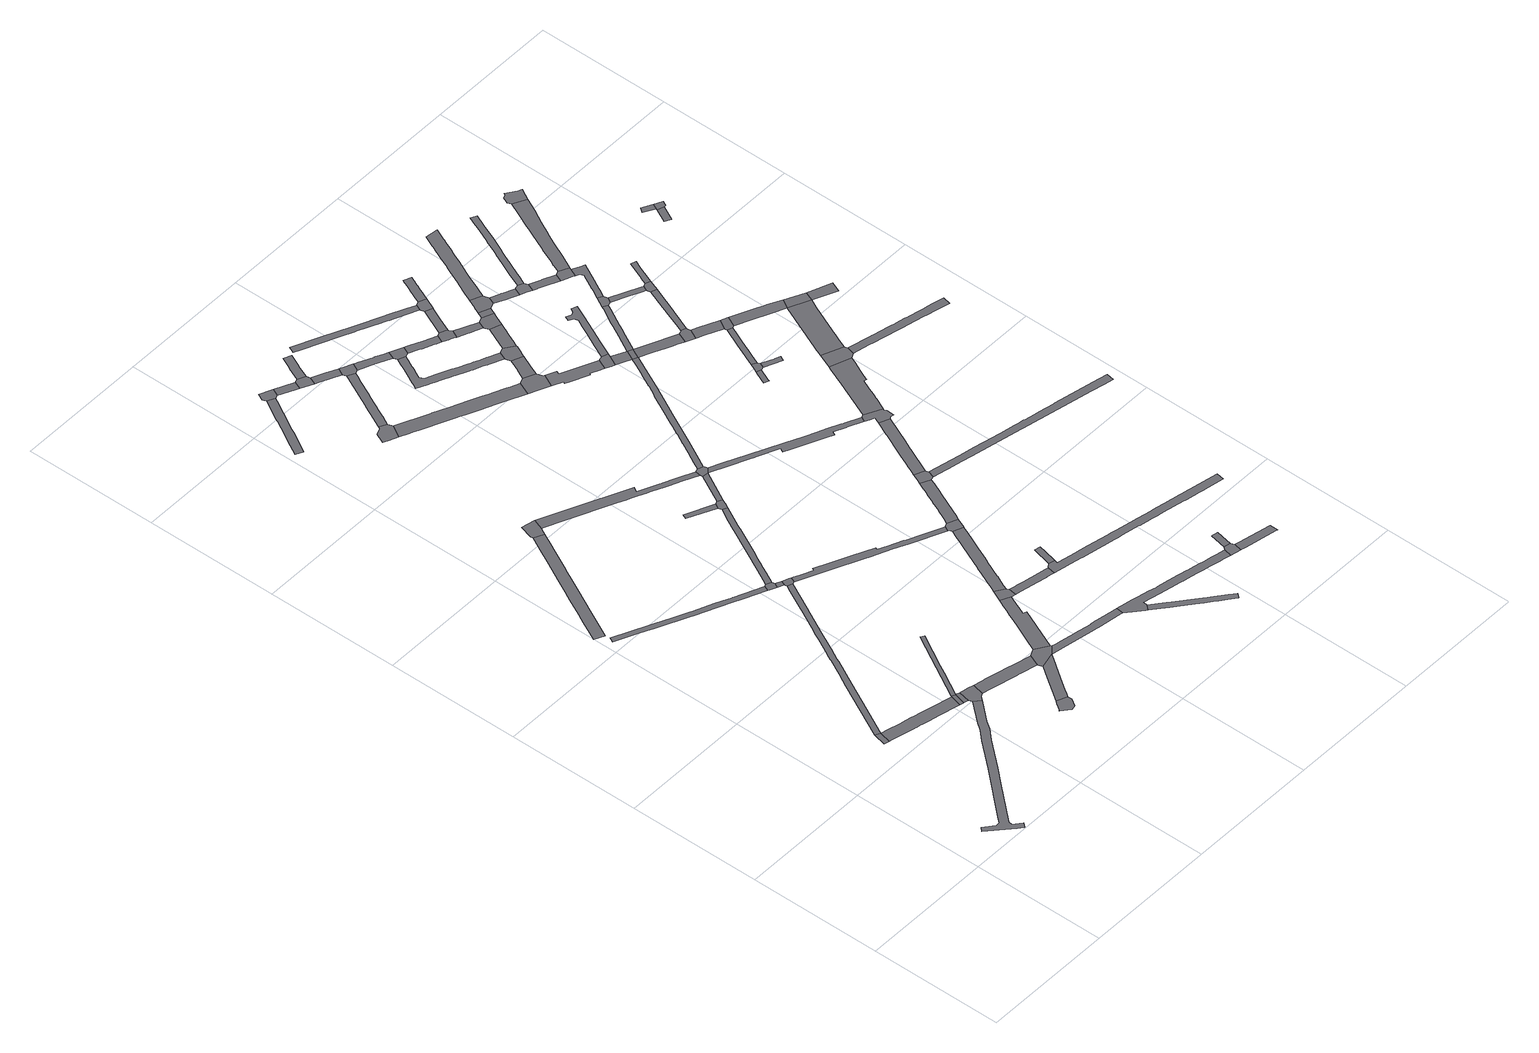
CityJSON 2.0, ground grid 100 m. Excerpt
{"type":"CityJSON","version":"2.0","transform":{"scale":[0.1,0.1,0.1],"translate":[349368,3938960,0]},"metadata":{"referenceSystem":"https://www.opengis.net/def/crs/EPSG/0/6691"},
"CityObjects":{
"road1":{"type":"Road","geometry":[{"type":"MultiSurface","lod":"1","boundaries":[[[0,1,2,3,4]]]}]},
"road2":{"type":"Road","geometry":[{"type":"MultiSurface","lod":"1","boundaries":[[[5,6,7,8,9,10,11,12,13,14,15,16,17,18,19,20,21,22,23,24,25,26]]]}]},
"road3":{"type":"Road","attributes":{"RoadStructureAttribute.sectionType":"1"},"geometry":[{"type":"MultiSurface","lod":"1","boundaries":[[[27,28,29,30,31,32,33,0,4,34,35,36,37,38,39,40,41,42,43,44,45,46,47]]]}]},
"road4":{"type":"Road","attributes":{"RoadStructureAttribute.sectionType":"1"},"geometry":[{"type":"MultiSurface","lod":"1","boundaries":[[[48,49,50,51,52,53,54,55,56,57,58,59,60,61,62,63,64,65,66,67,68,69]]]}]},
"road5":{"type":"Road","geometry":[{"type":"MultiSurface","lod":"1","boundaries":[[[46,70,71,72,47]]]}]},
"road6":{"type":"Road","attributes":{"RoadStructureAttribute.sectionType":"1"},"geometry":[{"type":"MultiSurface","lod":"1","boundaries":[[[73,74,75,76,77,78,79,80,81,82,83,84,85,86,87,1,0,88,89,90,91,92,93,94,95,96,97]]]}]},
"road7":{"type":"Road","attributes":{"RoadStructureAttribute.sectionType":"1"},"geometry":[{"type":"MultiSurface","lod":"1","boundaries":[[[70,98,99,100,101,71]]]}]},
"road8":{"type":"Road","attributes":{"RoadStructureAttribute.sectionType":"1"},"geometry":[{"type":"MultiSurface","lod":"1","boundaries":[[[102,103,104,105,106,107,108,109,110,111,112,113,114,115,116,117,118,119,120,121,122,123,124,125]]]}]},
"road9":{"type":"Road","geometry":[{"type":"MultiSurface","lod":"1","boundaries":[[[126,127,100,99,26,25,128,129]]]}]},
"road10":{"type":"Road","attributes":{"RoadStructureAttribute.sectionType":"1"},"geometry":[{"type":"MultiSurface","lod":"1","boundaries":[[[130,131,132,133,134,72,71]]]}]},
"road11":{"type":"Road","geometry":[{"type":"MultiSurface","lod":"1","boundaries":[[[135,136,137,138,139,140,141,142,143,144]]]}]},
"road12":{"type":"Road","attributes":{"RoadStructureAttribute.sectionType":"1"},"geometry":[{"type":"MultiSurface","lod":"1","boundaries":[[[145,146,147,148,149,150,151,152,153,154,155,156,157,158,126,129]]]}]},
"road13":{"type":"Road","geometry":[{"type":"MultiSurface","lod":"1","boundaries":[[[59,58,159,160,161,162]]]}]},
"road14":{"type":"Road","attributes":{"RoadStructureAttribute.sectionType":"1"},"geometry":[{"type":"MultiSurface","lod":"1","boundaries":[[[143,163,164,165,166,167,168,169,170,171,172,144]]]}]},
"road15":{"type":"Road","geometry":[{"type":"MultiSurface","lod":"1","boundaries":[[[173,174,113,112,175,176,177]]]}]},
"road16":{"type":"Road","attributes":{"RoadStructureAttribute.sectionType":"1"},"geometry":[{"type":"MultiSurface","lod":"1","boundaries":[[[178,177,176,179]]]}]},
"road17":{"type":"Road","geometry":[{"type":"MultiSurface","lod":"1","boundaries":[[[73,97,180,181,182,178,179]]]}]},
"road18":{"type":"Road","attributes":{"RoadStructureAttribute.sectionType":"1"},"geometry":[{"type":"MultiSurface","lod":"1","boundaries":[[[183,184,185,186,187,188,189,190,191,192,193,194,195,196,197]]]}]},
"road19":{"type":"Road","geometry":[{"type":"MultiSurface","lod":"1","boundaries":[[[151,169,168,198,199,200,152]]]}]},
"road20":{"type":"Road","attributes":{"RoadStructureAttribute.sectionType":"1"},"geometry":[{"type":"MultiSurface","lod":"1","boundaries":[[[201,202,203,204,205,174,173,206,207,208,209,210,211,212,213,214,215,216,217]]]}]},
"road21":{"type":"Road","geometry":[{"type":"MultiSurface","lod":"1","boundaries":[[[218,219,220,221,222,223,224,225,226]]]}]},
"road22":{"type":"Road","geometry":[{"type":"MultiSurface","lod":"1","boundaries":[[[227,228,189,188,229,230,231,232]]]}]},
"road23":{"type":"Road","attributes":{"RoadStructureAttribute.sectionType":"1"},"geometry":[{"type":"MultiSurface","lod":"1","boundaries":[[[233,234,235,236,237,238,239,240,200,199,241,242,243,244,245,246]]]}]},
"road24":{"type":"Road","attributes":{"RoadStructureAttribute.sectionType":"1"},"geometry":[{"type":"MultiSurface","lod":"1","boundaries":[[[247,248,249,250,251,252,253,254,255,256,257,258,160,159,259,260,261,262,263,264,265,266,267,268,269,270,271,272,273,274,275]]]}]},
"road25":{"type":"Road","attributes":{"RoadStructureAttribute.sectionType":"1"},"geometry":[{"type":"MultiSurface","lod":"1","boundaries":[[[276,230,229,277,278]]]}]},
"road26":{"type":"Road","geometry":[{"type":"MultiSurface","lod":"1","boundaries":[[[279,280,281,282,283,284,285,286,287,288,289,290,291,292,293,294,295,296,198,168]]]}]},
"road27":{"type":"Road","attributes":{"RoadStructureAttribute.sectionType":"1"},"geometry":[{"type":"MultiSurface","lod":"1","boundaries":[[[297,298,299,300]]]}]},
"road28":{"type":"Road","geometry":[{"type":"MultiSurface","lod":"1","boundaries":[[[301,302,303,304,276,278]]]}]},
"road29":{"type":"Road","attributes":{"RoadStructureAttribute.sectionType":"1"},"geometry":[{"type":"MultiSurface","lod":"1","boundaries":[[[305,306,307,308,309,310,311,312,313,314,315,316,317,318,181,180,319,320,321,322,323,324,325,326]]]}]},
"road30":{"type":"Road","geometry":[{"type":"MultiSurface","lod":"1","boundaries":[[[327,328,329,330,233,246]]]}]},
"road31":{"type":"Road","attributes":{"RoadStructureAttribute.sectionType":"1"},"geometry":[{"type":"MultiSurface","lod":"1","boundaries":[[[331,332,333,334,335,336,223,222,337,338,339,340,341,342,343,344,345,346,347,348,349,350]]]}]},
"road32":{"type":"Road","geometry":[{"type":"MultiSurface","lod":"1","boundaries":[[[216,351,352,353,354,297,300,217]]]}]},
"road33":{"type":"Road","attributes":{"RoadStructureAttribute.sectionType":"1"},"geometry":[{"type":"MultiSurface","lod":"1","boundaries":[[[355,356,357,358,304,303,359,360,361,362]]]}]},
"road34":{"type":"Road","attributes":{"RoadStructureAttribute.sectionType":"1"},"geometry":[{"type":"MultiSurface","lod":"1","boundaries":[[[363,364,365,366,302,301]]]}]},
"road35":{"type":"Road","attributes":{"RoadStructureAttribute.sectionType":"1"},"geometry":[{"type":"MultiSurface","lod":"1","boundaries":[[[220,367,368,369,370,371,372,373,374,375,376,377,378,379,380,381,382,383,384,385,386,387,388,389,390,391,392,393,394,395,396,397,221]]]}]},
"road36":{"type":"Road","attributes":{"RoadStructureAttribute.sectionType":"1"},"geometry":[{"type":"MultiSurface","lod":"1","boundaries":[[[398,399,400,401,402,403,404,328,327,405,406,407,408,409,410,411,412,413]]]}]},
"road37":{"type":"Road","geometry":[{"type":"MultiSurface","lod":"1","boundaries":[[[414,415,365,364,350,349,416,417]]]}]},
"road38":{"type":"Road","attributes":{"RoadStructureAttribute.sectionType":"1"},"geometry":[{"type":"MultiSurface","lod":"1","boundaries":[[[418,419,420,421,422,423,424,425,426,427,428,429,430,431,432,433,434,435,436,437,438,439,440,441,330,329]]]}]},
"road39":{"type":"Road","geometry":[{"type":"MultiSurface","lod":"1","boundaries":[[[442,443,444,445,446,447,448,247,275]]]}]},
"road40":{"type":"Road","attributes":{"RoadStructureAttribute.sectionType":"1"},"geometry":[{"type":"MultiSurface","lod":"1","boundaries":[[[416,449,450,451,452,453,454,455,456,457,458,459,460,417]]]}]},
"road41":{"type":"Road","attributes":{"RoadStructureAttribute.sectionType":"1"},"geometry":[{"type":"MultiSurface","lod":"1","boundaries":[[[461,462,463,464,465,466,467,468,469,470,471,472,473,474,475,476,477,478,479,480,481,482,483]]]}]},
"road42":{"type":"Road","geometry":[{"type":"MultiSurface","lod":"1","boundaries":[[[484,485,486,487,488]]]}]},
"road43":{"type":"Road","geometry":[{"type":"MultiSurface","lod":"1","boundaries":[[[325,489,431,430,490,491,492,493,494,326]]]}]},
"road44":{"type":"Road","geometry":[{"type":"MultiSurface","lod":"1","boundaries":[[[495,496,497,498,454,453,499]]]}]},
"road45":{"type":"Road","attributes":{"RoadStructureAttribute.sectionType":"1"},"geometry":[{"type":"MultiSurface","lod":"1","boundaries":[[[500,501,502,503,504,505,506,507,508,509,510,511,512,513,514,515,516,517,518,519,520,521,522,523,524,525,526,527,528,529,530,531,532,533,534,535,536,537,538,539,540,541,542,495,499]]]}]},
"road46":{"type":"Road","attributes":{"RoadStructureAttribute.sectionType":"1"},"geometry":[{"type":"MultiSurface","lod":"1","boundaries":[[[543,544,545,546,547,548,549,550,551,552,553,554,555,556,557,558,559,285,284,560,561,562,461,483,563,564,565,566,567,568,569,570,571,572,573,574,575]]]}]},
"road47":{"type":"Road","geometry":[{"type":"MultiSurface","lod":"1","boundaries":[[[576,383,382,577,578,579,580,581]]]}]},
"road48":{"type":"Road","attributes":{"RoadStructureAttribute.sectionType":"1"},"geometry":[{"type":"MultiSurface","lod":"1","boundaries":[[[582,583,584,585,586,587,588,589,590,591,592,593,594,595,596,597,598,599,600,601,602,603]]]}]},
"road49":{"type":"Road","attributes":{"RoadStructureAttribute.sectionType":"1"},"geometry":[{"type":"MultiSurface","lod":"1","boundaries":[[[604,605,606,607,608,609,610,611,612,497,496]]]}]},
"road50":{"type":"Road","attributes":{"RoadStructureAttribute.sectionType":"1"},"geometry":[{"type":"MultiSurface","lod":"1","boundaries":[[[353,444,613,614,615,616,617,618,619,620,621,622,623,624,625,626,627,628,629,630,631,632,633,634,635,636,637,638,639,640,445,444,443,641,354]]]}]},
"road51":{"type":"Road","attributes":{"RoadStructureAttribute.sectionType":"1"},"geometry":[{"type":"MultiSurface","lod":"1","boundaries":[[[493,642,643,644,645,646,647,648,649,650,651,652,653,654,655,656,657,658,659,660,494]]]}]},
"road52":{"type":"Road","attributes":{"RoadStructureAttribute.sectionType":"1"},"geometry":[{"type":"MultiSurface","lod":"1","boundaries":[[[661,662,663,664,665,666,667,576,581]]]}]},
"road53":{"type":"Road","geometry":[{"type":"MultiSurface","lod":"1","boundaries":[[[668,669,670,671,672,609,608,673,674,675,676,677]]]}]},
"road54":{"type":"Road","attributes":{"RoadStructureAttribute.sectionType":"1"},"geometry":[{"type":"MultiSurface","lod":"1","boundaries":[[[678,679,680,681,682,579,578,683,684,685,686,687,688,689,690,691]]]}]},
"road55":{"type":"Road","geometry":[{"type":"MultiSurface","lod":"1","boundaries":[[[664,692,693,694,695,696,697,522,521,698,665]]]}]},
"road56":{"type":"Road","geometry":[{"type":"MultiSurface","lod":"1","boundaries":[[[699,700,701,702,703,704,648,647]]]}]},
"road57":{"type":"Road","attributes":{"RoadStructureAttribute.sectionType":"1"},"geometry":[{"type":"MultiSurface","lod":"1","boundaries":[[[447,705,706,707,708,709,710,711,712,713,714,715,716,717,718,719,720,721,722,712,723,724,725,726,727,728,729,730,731,732,733,734,735,736,737,738,739,740,741,742,743,744,448]]]}]},
"road58":{"type":"Road","attributes":{"RoadStructureAttribute.sectionType":"1"},"geometry":[{"type":"MultiSurface","lod":"1","boundaries":[[[745,746,671,670,747,748,749,750,751]]]}]},
"road59":{"type":"Road","attributes":{"RoadStructureAttribute.sectionType":"1"},"geometry":[{"type":"MultiSurface","lod":"1","boundaries":[[[752,753,754,755,756,757,668,677]]]}]},
"road60":{"type":"Road","attributes":{"RoadStructureAttribute.sectionType":"1"},"geometry":[{"type":"MultiSurface","lod":"1","boundaries":[[[758,759,760,697,696,761,762,763,764,765]]]}]},
"road61":{"type":"Road","attributes":{"RoadStructureAttribute.sectionType":"1"},"geometry":[{"type":"MultiSurface","lod":"1","boundaries":[[[412,766,767,768,769,770,771,772,773,774,775,776,777,778,779,780,781,782,783,784,785,786,787,788,789,790,791,792,793,794,795,796,797,798,799,800,801,802,803,804,805,806,807,808,809,810,811,812,813,814,815,484,488,413]]]}]},
"road62":{"type":"Road","geometry":[{"type":"MultiSurface","lod":"1","boundaries":[[[816,817,691,690,818,819,820,821]]]}]},
"road63":{"type":"Road","geometry":[{"type":"MultiSurface","lod":"1","boundaries":[[[750,822,823,824,596,595,751]]]}]},
"road64":{"type":"Road","geometry":[{"type":"MultiSurface","lod":"1","boundaries":[[[825,826,827,828,543,575]]]}]},
"road65":{"type":"Road","geometry":[{"type":"MultiSurface","lod":"1","boundaries":[[[829,830,831,832,756,755,758,765]]]}]},
"road66":{"type":"Road","attributes":{"RoadStructureAttribute.sectionType":"1"},"geometry":[{"type":"MultiSurface","lod":"1","boundaries":[[[833,834,835,836,837,838,839,840,841,842,843,844,845,703,702]]]}]},
"road67":{"type":"Road","attributes":{"RoadStructureAttribute.sectionType":"1"},"geometry":[{"type":"MultiSurface","lod":"1","boundaries":[[[846,820,819,847,723,848]]]}]},
"road68":{"type":"Road","geometry":[{"type":"MultiSurface","lod":"1","boundaries":[[[827,849,850,828]]]}]},
"road69":{"type":"Road","attributes":{"RoadStructureAttribute.sectionType":"1"},"geometry":[{"type":"MultiSurface","lod":"1","boundaries":[[[851,832,831,852]]]}]},
"road70":{"type":"Road","attributes":{"RoadStructureAttribute.sectionType":"1"},"geometry":[{"type":"MultiSurface","lod":"1","boundaries":[[[853,854,855,856,857,858,859,860,861,862,863,864,865,866,824,823]]]}]},
"road71":{"type":"Road","geometry":[{"type":"MultiSurface","lod":"1","boundaries":[[[723,712,722,848]]]}]},
"road72":{"type":"Road","geometry":[{"type":"MultiSurface","lod":"1","boundaries":[[[867,868,869,870,851,852,871,872,873]]]}]},
"road73":{"type":"Road","attributes":{"RoadStructureAttribute.sectionType":"1"},"geometry":[{"type":"MultiSurface","lod":"1","boundaries":[[[874,875,826,825,876,877,878,879,880]]]}]},
"road74":{"type":"Road","attributes":{"RoadStructureAttribute.sectionType":"1"},"geometry":[{"type":"MultiSurface","lod":"1","boundaries":[[[881,882,883,884,885,886,887,888,889,890,891,892,893,894,895,816,821]]]}]},
"road75":{"type":"Road","geometry":[{"type":"MultiSurface","lod":"1","boundaries":[[[896,897,898,631,630,899,900,901,837,836,902,903,904]]]}]},
"road76":{"type":"Road","attributes":{"RoadStructureAttribute.sectionType":"1"},"geometry":[{"type":"MultiSurface","lod":"1","boundaries":[[[905,906,907,908,909,910,911,912]]]}]},
"road77":{"type":"Road","attributes":{"RoadStructureAttribute.sectionType":"1"},"geometry":[{"type":"MultiSurface","lod":"1","boundaries":[[[913,914,915,872,871,916,917,918,919]]]}]},
"road78":{"type":"Road","attributes":{"RoadStructureAttribute.sectionType":"1"},"geometry":[{"type":"MultiSurface","lod":"1","boundaries":[[[722,920,921,922,923,924,925,926,927,928,929,930,931,932,933,848]]]}]},
"road79":{"type":"Road","geometry":[{"type":"MultiSurface","lod":"1","boundaries":[[[911,934,935,936,937,938,912]]]}]},
"road80":{"type":"Road","geometry":[{"type":"MultiSurface","lod":"1","boundaries":[[[939,919,918,940,941,942,943,944]]]}]},
"road81":{"type":"Road","attributes":{"RoadStructureAttribute.sectionType":"1"},"geometry":[{"type":"MultiSurface","lod":"1","boundaries":[[[945,946,947,948,949,950,951,952,953,954,955,956,957,958,959,960,961,962,963,964,965,966,967,968,969,970,971,972,973,974,975,976,867,873]]]}]},
"road82":{"type":"Road","attributes":{"RoadStructureAttribute.sectionType":"1"},"geometry":[{"type":"MultiSurface","lod":"1","boundaries":[[[977,978,979,980,981,935,934]]]}]},
"road83":{"type":"Road","geometry":[{"type":"MultiSurface","lod":"1","boundaries":[[[982,983,984,985,719,718,986]]]}]},
"road84":{"type":"Road","attributes":{"RoadStructureAttribute.sectionType":"1"},"geometry":[{"type":"MultiSurface","lod":"1","boundaries":[[[897,987,988,989,990,991,992,993,994,995,996,997,998,999,1000,1001,1002,898]]]}]},
"road85":{"type":"Road","attributes":{"RoadStructureAttribute.sectionType":"1"},"geometry":[{"type":"MultiSurface","lod":"1","boundaries":[[[1003,1004,1005,1006,1007,1008,1009,1010,937,936]]]}]},
"road86":{"type":"Road","geometry":[{"type":"MultiSurface","lod":"1","boundaries":[[[925,1011,1012,1013,1014,1015,926]]]}]},
"road87":{"type":"Road","attributes":{"RoadStructureAttribute.sectionType":"1"},"geometry":[{"type":"MultiSurface","lod":"1","boundaries":[[[941,1016,1017,1018,1019,1020,1021,1022,942]]]}]},
"road88":{"type":"Road","attributes":{"RoadStructureAttribute.sectionType":"1"},"geometry":[{"type":"MultiSurface","lod":"1","boundaries":[[[1023,1024,1025,1026,1027,1028,1029,1030,1031,1032,1033,1034,1035,1036,1037,701,700,1038,1039,1040,1041,1042,1043,1044,1045,1046,1047]]]}]},
"road89":{"type":"Road","attributes":{"RoadStructureAttribute.sectionType":"1"},"geometry":[{"type":"MultiSurface","lod":"1","boundaries":[[[1048,1049,1050,1051,1052,1053,982,986]]]}]},
"road90":{"type":"Road","attributes":{"RoadStructureAttribute.sectionType":"1"},"geometry":[{"type":"MultiSurface","lod":"1","boundaries":[[[1054,1055,1056,984,983,1057,1058,1059,1060]]]}]},
"road91":{"type":"Road","attributes":{"RoadStructureAttribute.sectionType":"1"},"geometry":[{"type":"MultiSurface","lod":"1","boundaries":[[[1061,1062,1012,1011,1063,1064,1065,1066]]]}]},
"road92":{"type":"Road","geometry":[{"type":"MultiSurface","lod":"1","boundaries":[[[1067,1068,1069,1020,1019,1070,1071,1072]]]}]},
"road93":{"type":"Road","geometry":[{"type":"MultiSurface","lod":"1","boundaries":[[[1073,1074,1051,1050,1009,1008,1075]]]}]},
"road94":{"type":"Road","geometry":[{"type":"MultiSurface","lod":"1","boundaries":[[[1076,1077,999,998,1078,1079]]]}]},
"road95":{"type":"Road","attributes":{"RoadStructureAttribute.sectionType":"1"},"geometry":[{"type":"MultiSurface","lod":"1","boundaries":[[[1080,1081,1082,1083,1015,1014,1084,1085,1086,1087,1088,1089,1090,1091,1067,1072]]]}]},
"road96":{"type":"Road","attributes":{"RoadStructureAttribute.sectionType":"1"},"geometry":[{"type":"MultiSurface","lod":"1","boundaries":[[[1092,1093,1094,1095,1096,1097,1098,1099,1100,1101,1102,1103,1104,1105,1106,1107,1108,1109,1110,1111,1112,1113,1114,1115,1116,1117,1118,939,944]]]}]},
"road97":{"type":"Road","geometry":[{"type":"MultiSurface","lod":"1","boundaries":[[[1059,1119,1120,1061,1066,1060]]]}]},
"road98":{"type":"Road","attributes":{"RoadStructureAttribute.sectionType":"1"},"geometry":[{"type":"MultiSurface","lod":"1","boundaries":[[[1121,1122,1123,1124,1125,1126,1127,1128,1129,1073,1075]]]}]},
"road99":{"type":"Road","attributes":{"RoadStructureAttribute.sectionType":"1"},"geometry":[{"type":"MultiSurface","lod":"1","boundaries":[[[1130,1131,1077,1076,1132,1133,1134,1135,1136,1125]]]}]},
"road100":{"type":"Road","attributes":{"RoadStructureAttribute.sectionType":"1"},"geometry":[{"type":"MultiSurface","lod":"1","boundaries":[[[1137,1138,1139,1140,1141,1142,1120,1119]]]}]},
"road101":{"type":"Road","attributes":{"RoadStructureAttribute.sectionType":"1"},"geometry":[{"type":"MultiSurface","lod":"1","boundaries":[[[1143,1144,1145,1146,1147,1148,1149,1150,1151,1152,1153,1154,1155,1069,1068,1156,1157,1158,1159,1160,1161,1162,1163,1164]]]}]},
"road102":{"type":"Road","geometry":[{"type":"MultiSurface","lod":"1","boundaries":[[[1125,1136,1165,1126]]]}]},
"road103":{"type":"Road","attributes":{"RoadStructureAttribute.sectionType":"1"},"geometry":[{"type":"MultiSurface","lod":"1","boundaries":[[[1166,1167,1168,1169,1170,1171,1172,1173,1174,1175,1176,1177,1178,1179,1180,1181,1182,1183,1184,1079,1078,1185,1186,1187,1188,1189,1190,1191,1192,1193,1194,1195,1196,1197,1198,1199,1200,1201]]]}]},
"road104":{"type":"Road","attributes":{"RoadStructureAttribute.sectionType":"1"},"geometry":[{"type":"MultiSurface","lod":"1","boundaries":[[[1202,1203,1165,1136]]]}]},
"road105":{"type":"Road","geometry":[{"type":"MultiSurface","lod":"1","boundaries":[[[1163,1204,1205,1206,1207,1208,1209,1164]]]}]},
"road106":{"type":"Road","attributes":{"RoadStructureAttribute.sectionType":"1"},"geometry":[{"type":"MultiSurface","lod":"1","boundaries":[[[1210,1211,1212,1213]]]}]},
"road107":{"type":"Road","attributes":{"RoadStructureAttribute.sectionType":"1"},"geometry":[{"type":"MultiSurface","lod":"1","boundaries":[[[1214,1215,1216,1217]]]}]},
"road108":{"type":"Road","geometry":[{"type":"MultiSurface","lod":"1","boundaries":[[[1216,1213,1212,1218,1219,1217]]]}]}
},
"vertices":[
[527,1253,0],[492,1271,0],[487,1262,0],[467,1174,0],[506,1164,0],
[995,848,0],[957,794,0],[890,725,0],[722,529,0],[417,185,0],[394,159,0],[364,153,0],[289,220,0],[262,191,0],[429,41,0],[465,9,0],[492,38,0],[435,89,0],[438,119,0],[672,382,0],[752,472,0],[767,489,0],[933,684,0],[1003,756,0],[1044,813,0],[1168,958,0],[1123,997,0],
[914,1163,0],[831,1182,0],[787,1192,0],[762,1198,0],[719,1208,0],[678,1217,0],[585,1239,0],[525,1160,0],[564,1151,0],[700,1119,0],[705,1118,0],[715,1116,0],[749,1108,0],[758,1106,0],[821,1091,0],[849,1085,0],[895,1074,0],[1032,1043,0],[1040,1041,0],[1048,1039,0],[1070,1126,0],
[74,3151,0],[86,3174,0],[186,3369,0],[272,3537,0],[341,3671,0],[357,3704,0],[359,3707,0],[382,3751,0],[451,3885,0],[489,3959,0],[529,4036,0],[458,4073,0],[393,3947,0],[351,3865,0],[270,3708,0],[215,3601,0],[194,3561,0],[179,3533,0],[114,3404,0],[109,3395,0],[77,3333,0],[3,3186,0],
[1078,1032,0],[1100,1119,0],[1074,1134,0],
[1163,2567,0],[1150,2542,0],[1070,2389,0],[1061,2371,0],[1053,2354,0],[976,2206,0],[942,2142,0],[922,2103,0],[856,1975,0],[855,1973,0],[833,1930,0],[828,1919,0],[766,1800,0],[737,1746,0],[713,1699,0],[634,1459,0],[749,1681,0],[851,1875,0],[863,1901,0],[883,1940,0],[896,1964,0],[978,2124,0],[1070,2301,0],[1089,2337,0],[1200,2551,0],
[1089,1029,0],[1110,1024,0],[1130,1112,0],[1109,1117,0],
[62,3079,0],[226,3004,0],[316,2962,0],[321,2960,0],[570,2845,0],[571,2845,0],[732,2775,0],[843,2725,0],[865,2716,0],[895,2703,0],[1051,2634,0],[1067,2671,0],[864,2760,0],[859,2762,0],[856,2763,0],[834,2774,0],[743,2814,0],[601,2876,0],[588,2881,0],[455,2942,0],[441,2949,0],[334,2998,0],[333,2998,0],[81,3114,0],
[1240,1087,0],[1197,1097,0],[1192,986,0],[1220,999,0],
[1204,1302,0],[1238,1362,0],[1378,1612,0],[1354,1627,0],[1253,1451,0],
[1465,597,0],[1445,569,0],[1443,566,0],[1412,523,0],[1411,523,0],[1477,472,0],[1511,481,0],[1547,535,0],[1542,564,0],[1466,598,0],
[1283,984,0],[1292,982,0],[1315,976,0],[1479,938,0],[1510,931,0],[1514,930,0],[1638,901,0],[1676,985,0],[1550,1014,0],[1501,1026,0],[1434,1042,0],[1367,1057,0],[1329,1067,0],[1305,1072,0],
[556,4088,0],[583,4167,0],[482,4187,0],[453,4090,0],
[1558,588,0],[1582,623,0],[1638,703,0],[1648,717,0],[1746,855,0],[1771,893,0],[1654,864,0],[1594,780,0],[1571,747,0],[1525,680,0],
[1123,2661,0],[1086,2678,0],[1063,2629,0],[1113,2606,0],[1130,2642,0],
[1173,2622,0],[1157,2586,0],
[1219,2558,0],[1235,2594,0],[1223,2600,0],
[206,5843,0],[220,5869,0],[238,5901,0],[245,5912,0],[352,6103,0],[367,6129,0],[313,6157,0],[234,6017,0],[219,5990,0],[215,5984,0],[193,5942,0],[185,5929,0],[125,5823,0],[61,5707,0],[113,5678,0],
[1827,942,0],[1824,951,0],[1730,1012,0],
[1383,3253,0],[1334,3159,0],[1326,3144,0],[1150,2801,0],[1108,2719,0],[1166,2744,0],[1190,2792,0],[1200,2810,0],[1229,2866,0],[1264,2932,0],[1298,2998,0],[1331,3063,0],[1363,3127,0],[1367,3135,0],[1379,3159,0],[1459,3312,0],[1425,3329,0],
[501,5357,0],[543,5338,0],[603,5311,0],[659,5402,0],[646,5440,0],[592,5467,0],[582,5447,0],[564,5441,0],[535,5430,0],
[303,6185,0],[309,6172,0],[395,6139,0],[421,6193,0],[402,6202,0],[327,6236,0],
[1931,1457,0],[1918,1430,0],[1909,1410,0],[1890,1366,0],[1870,1323,0],[1867,1316,0],[1831,1235,0],[1763,1084,0],[1849,1009,0],[1962,1262,0],[1937,1274,0],[1941,1283,0],[1992,1397,0],[2004,1424,0],
[1579,3676,0],[1477,3721,0],[1450,3733,0],[1365,3771,0],[1359,3773,0],[1347,3779,0],[1317,3792,0],[1202,3844,0],[1198,3845,0],[1207,3863,0],[1216,3881,0],[813,4063,0],[724,4013,0],[725,4012,0],[813,3974,0],[840,3962,0],[905,3932,0],[1030,3877,0],[1040,3873,0],[1101,3845,0],[1125,3834,0],[1164,3817,0],[1213,3795,0],[1227,3789,0],[1260,3774,0],[1342,3737,0],[1369,3725,0],[1461,3684,0],[1571,3635,0],
[559,6129,0],[509,6085,0],[535,6072,0],
[1860,877,0],[2122,829,0],[2126,828,0],[2150,825,0],[2333,797,0],[2348,794,0],[2353,849,0],[2343,850,0],[2271,862,0],[2167,879,0],[2159,880,0],[2142,883,0],[2138,883,0],[2013,905,0],[2010,906,0],[1904,925,0],[1864,933,0],[1855,935,0],
[1436,3392,0],[1230,3486,0],[1214,3449,0],[1415,3358,0],
[628,6027,0],[653,6083,0],[643,6111,0],[589,6137,0],
[2065,2221,0],[1971,2263,0],[1952,2272,0],[1853,2316,0],[1779,2350,0],[1787,2365,0],[1637,2433,0],[1486,2502,0],[1396,2543,0],[1388,2547,0],[1379,2529,0],[1314,2559,0],[1297,2567,0],[1251,2587,0],[1439,2458,0],[1673,2353,0],[1702,2339,0],[1704,2339,0],[1849,2274,0],[1954,2227,0],[2200,2116,0],[2217,2153,0],
[2037,1418,0],[2047,1477,0],[2036,1496,0],[1969,1542,0],
[808,5905,0],[708,5702,0],[689,5664,0],[674,5634,0],[665,5614,0],[650,5585,0],[679,5508,0],[681,5512,0],[708,5567,0],[724,5599,0],[730,5610,0],[731,5613,0],[761,5675,0],[780,5713,0],[781,5714,0],[831,5817,0],[840,5835,0],[848,5850,0],[868,5892,0],[813,5917,0],
[1478,3349,0],[1482,3356,0],[1495,3381,0],[1460,3399,0],
[642,6258,0],[630,6233,0],[616,6202,0],[600,6168,0],[685,6206,0],[686,6207,0],[729,6303,0],[674,6328,0],
[664,6010,0],[803,5945,0],[830,5999,0],[745,6040,0],
[665,5283,0],[708,5264,0],[710,5264,0],[733,5253,0],[922,5168,0],[979,5143,0],[985,5140,0],[1028,5121,0],[1117,5082,0],[1235,5029,0],[1254,5020,0],[1349,4978,0],[1350,4977,0],[1362,4971,0],[1400,4954,0],[1429,4942,0],[1471,5038,0],[1407,5066,0],[1385,5077,0],[1375,5081,0],[1299,5115,0],[1264,5130,0],[1230,5146,0],[1143,5185,0],[1070,5218,0],[1027,5237,0],[906,5291,0],[900,5294,0],[796,5341,0],[776,5350,0],[775,5350,0],
[2337,1420,0],[2296,1428,0],[2286,1430,0],[2282,1431,0],[2156,1456,0],[2108,1465,0],[2093,1468,0],[2080,1411,0],[2094,1408,0],[2122,1402,0],[2267,1372,0],[2275,1371,0],[2284,1369,0],[2286,1369,0],[2344,1358,0],[2355,1416,0],
[848,5990,0],[847,5991,0],[896,5902,0],[921,5957,0],
[2051,1530,0],[2087,1609,0],[2088,1612,0],[2148,1746,0],[2149,1748,0],[2156,1763,0],[2160,1770,0],[2203,1867,0],[2246,1962,0],[2247,1964,0],[2267,2010,0],[2273,2023,0],[2289,2059,0],[2216,2092,0],[2194,2042,0],[2170,1990,0],[2145,1935,0],[2126,1891,0],[2086,1803,0],[2072,1771,0],[2057,1738,0],[2041,1702,0],[2007,1627,0],[1985,1577,0],
[1571,3634,0],[1575,3616,0],[1619,3613,0],[1654,3642,0],[1647,3660,0],[1644,3670,0],[1607,3685,0],
[1020,5848,0],[1024,5847,0],[1041,5837,0],[1113,5804,0],[1124,5799,0],[1149,5854,0],[1112,5871,0],[1066,5892,0],[1057,5896,0],[1055,5897,0],[951,5944,0],[935,5951,0],
[2473,688,0],[2576,601,0],[2577,600,0],[2596,585,0],[2612,572,0],[2705,497,0],[2751,461,0],[2765,450,0],[2811,413,0],[2823,404,0],[2885,354,0],[2886,353,0],[2924,322,0],[2953,357,0],[2915,388,0],[2910,392,0],[2909,393,0],[2818,465,0],[2785,492,0],[2781,494,0],[2602,639,0],[2598,643,0],[2502,724,0],
[2432,1429,0],[2456,1532,0],[2467,1577,0],[2423,1587,0],[2388,1439,0],
[2208,2112,0],[2295,2072,0],[2297,2076,0],[2297,2077,0],[2322,2133,0],[2249,2166,0],
[1189,5747,0],[1219,5756,0],[1244,5811,0],[1235,5815,0],[1137,5772,0],
[1114,5725,0],[1098,5694,0],[1081,5659,0],[1071,5637,0],[1035,5563,0],[1025,5543,0],[1009,5511,0],[1082,5478,0],[1117,5463,0],[1126,5459,0],[1128,5458,0],[1173,5438,0],[1234,5411,0],[1242,5407,0],[1314,5374,0],[1351,5357,0],[1358,5354,0],[1373,5347,0],[1440,5318,0],[1468,5305,0],[1483,5298,0],[1576,5257,0],[1600,5313,0],[1516,5350,0],[1512,5352,0],[1464,5373,0],[1428,5389,0],[1414,5395,0],[1383,5409,0],[1339,5429,0],[1306,5444,0],[1299,5447,0],[1292,5451,0],[1205,5490,0],[1197,5493,0],[1116,5529,0],[1111,5531,0],[1098,5563,0],[1115,5597,0],[1128,5624,0],[1141,5650,0],[1146,5661,0],[1171,5712,0],
[3199,671,0],[3138,685,0],[3096,693,0],[3038,705,0],[3002,713,0],[2960,722,0],[2906,733,0],[2903,734,0],[2794,757,0],[2766,762,0],[2673,780,0],[2672,780,0],[2663,782,0],[2606,796,0],[2518,816,0],[2474,826,0],[2455,830,0],[2417,736,0],[2460,699,0],[2472,689,0],[2504,756,0],[2638,728,0],[2756,703,0],[2799,694,0],[2819,690,0],[2825,689,0],[2923,668,0],[2967,659,0],[3006,651,0],[3024,647,0],[3108,629,0],[3134,623,0],[3186,612,0],
[1515,5056,0],[1492,4914,0],[1580,4874,0],[1624,4968,0],[1620,4971,0],[1600,5018,0],
[757,6314,0],[808,6292,0],[1052,6183,0],[1151,6140,0],[1164,6134,0],[1165,6133,0],[1175,6129,0],[1217,6110,0],[1272,6085,0],[1294,6075,0],[1370,6041,0],[1373,6039,0],[1410,6022,0],[1567,5952,0],[1587,5997,0],[1525,6025,0],[1398,6082,0],[1392,6085,0],[1184,6178,0],[1183,6178,0],[975,6272,0],[778,6360,0],
[1292,5723,0],[1309,5715,0],[1388,5681,0],[1403,5674,0],[1436,5659,0],[1461,5714,0],[1372,5754,0],[1289,5792,0],[1268,5801,0],
[1757,3551,0],[1887,3492,0],[1918,3478,0],[1933,3470,0],[2085,3403,0],[2075,3382,0],[2071,3373,0],[2110,3356,0],[2120,3351,0],[2170,3329,0],[2311,3265,0],[2348,3247,0],[2400,3224,0],[2404,3232,0],[2413,3253,0],[2502,3212,0],[2506,3209,0],[2613,3159,0],[2630,3196,0],[2523,3245,0],[2518,3249,0],[2503,3257,0],[2414,3296,0],[2342,3328,0],[2268,3361,0],[2149,3415,0],[1904,3527,0],[1756,3595,0],[1515,3503,0],
[2335,2160,0],[2362,2220,0],[2421,2350,0],[2438,2388,0],[2470,2460,0],[2486,2496,0],[2412,2529,0],[2395,2491,0],[2391,2482,0],[2391,2480,0],[2375,2446,0],[2368,2429,0],[2354,2398,0],[2343,2372,0],[2329,2342,0],[2316,2312,0],[2302,2281,0],[2300,2277,0],[2268,2206,0],
[1627,5082,0],[1632,5095,0],[1633,5096,0],[1671,5181,0],[1590,5217,0],[1552,5130,0],[1551,5128,0],
[1555,5672,0],[1545,5697,0],[1544,5701,0],[1489,5725,0],[1479,5722,0],[1445,5655,0],[1480,5639,0],[1493,5634,0],[1513,5625,0],[1530,5617,0],
[1915,4811,0],[1856,4838,0],[1712,4902,0],[1693,4911,0],[1703,4933,0],[1657,4838,0],[1651,4824,0],[1652,4823,0],[1673,4814,0],[1815,4750,0],[1822,4764,0],[1883,4737,0],[1920,4720,0],[1952,4793,0],
[1683,5206,0],[1684,5207,0],[1688,5217,0],[1712,5271,0],[1715,5279,0],[1640,5328,0],[1583,5238,0],
[2494,2499,0],[2512,2504,0],[2530,2556,0],[2521,2576,0],[2448,2609,0],[2424,2554,0],
[1679,3738,0],[1757,3888,0],[1870,4106,0],[1882,4129,0],[1887,4137,0],[1995,4346,0],[2094,4547,0],[2133,4625,0],[2225,4583,0],[2309,4545,0],[2355,4524,0],[2387,4510,0],[2399,4504,0],[2431,4490,0],[2463,4563,0],[2404,4590,0],[2313,4632,0],[2169,4696,0],[2096,4641,0],[2074,4595,0],[2033,4511,0],[2030,4506,0],[1980,4406,0],[1980,4405,0],[1959,4365,0],[1936,4325,0],[1934,4321,0],[1849,4155,0],[1844,4146,0],[1833,4125,0],[1810,4079,0],[1797,4055,0],[1766,3992,0],[1762,3984,0],[1721,3905,0],[1718,3900,0],[1681,3828,0],[1671,3809,0],[1656,3781,0],[1643,3755,0],
[1534,5825,0],[1532,5821,0],[1574,5768,0],[1588,5800,0],[1624,5880,0],[1633,5899,0],[1578,5923,0],
[1611,5581,0],[1616,5579,0],[1655,5562,0],[1702,5541,0],[1726,5596,0],[1638,5635,0],
[1718,5501,0],[1679,5415,0],[1645,5338,0],[1732,5316,0],[1760,5379,0],[1782,5429,0],[1785,5435,0],[1802,5473,0],
[2380,1352,0],[2414,1345,0],[2480,1332,0],[2560,1316,0],[2568,1314,0],[2795,1270,0],[2796,1270,0],[2814,1265,0],[2853,1258,0],[2884,1252,0],[3019,1226,0],[3024,1225,0],[3081,1213,0],[3120,1205,0],[3159,1197,0],[3212,1187,0],[3369,1156,0],[3380,1154,0],[3389,1152,0],[3480,1134,0],[3483,1133,0],[3523,1125,0],[3544,1121,0],[3597,1111,0],[3684,1094,0],[3696,1154,0],[3587,1175,0],[3479,1196,0],[3428,1206,0],[3416,1208,0],[3401,1211,0],[3271,1236,0],[3267,1237,0],[3185,1253,0],[3175,1255,0],[3170,1256,0],[3069,1276,0],[2968,1296,0],[2896,1311,0],[2873,1315,0],[2858,1318,0],[2826,1324,0],[2776,1334,0],[2671,1355,0],[2579,1373,0],[2576,1374,0],[2481,1391,0],[2438,1399,0],[2427,1402,0],[2425,1402,0],
[1987,4804,0],[1985,4803,0],[1963,4701,0],[1988,4690,0],[2021,4762,0],[2033,4788,0],
[1638,5912,0],[1671,5985,0],[1616,6008,0],
[3264,596,0],[3277,655,0],[3269,684,0],[3220,693,0],
[1822,5520,0],[1831,5540,0],[1847,5576,0],[1767,5611,0],
[2610,2771,0],[2613,2778,0],[2645,2849,0],[2735,3050,0],[2662,3082,0],[2615,2978,0],[2610,2968,0],[2545,2824,0],[2539,2811,0],[2527,2784,0],[2497,2716,0],[2481,2682,0],[2464,2644,0],
[2036,4756,0],[2044,4664,0],[2131,4713,0],
[3293,810,0],[3244,819,0],
[1787,5657,0],[1867,5622,0],
[1686,6018,0],[1691,6030,0],[1715,6082,0],[1726,6107,0],[1738,6135,0],[1739,6137,0],[1759,6181,0],[1705,6206,0],[1695,6185,0],[1692,6178,0],[1682,6155,0],[1669,6126,0],[1660,6107,0],[1625,6028,0],
[1838,5770,0],[1823,5737,0],[1808,5704,0],[1807,5702,0],[1911,5638,0],[1935,5692,0],[1920,5733,0],
[3556,596,0],[3316,646,0],[3284,591,0],[3288,590,0],[3303,587,0],[3544,537,0],[3555,534,0],
[2084,4896,0],[2133,4998,0],[2198,5134,0],[2236,5215,0],[2193,5231,0],[2177,5201,0],[2153,5193,0],[2118,5211,0],[2102,5178,0],[2136,5159,0],[2146,5128,0],[2120,5076,0],[2094,5022,0],[2076,4986,0],[2036,4905,0],
[2773,3134,0],[2778,3142,0],[2656,3206,0],[2647,3144,0],[2682,3128,0],[2677,3116,0],[2751,3062,0],[2780,3056,0],[2783,3116,0],
[2511,3962,0],[2478,3890,0],[2469,3871,0],[2504,3855,0],[2510,3871,0],[2517,3885,0],[2549,3958,0],[2516,3972,0],
[2021,5654,0],[2015,5657,0],[2010,5659,0],[1997,5599,0],[2005,5596,0],[2081,5563,0],[2105,5618,0],
[2249,4847,0],[2254,4856,0],[2281,4906,0],[2326,4992,0],[2345,5024,0],[2370,5074,0],[2335,5092,0],[2328,5078,0],[2325,5073,0],[2290,5009,0],[2265,4967,0],[2245,4928,0],[2201,4844,0],[2201,4843,0],
[2575,3965,0],[2589,4001,0],[2582,4021,0],[2544,4038,0],[2530,4006,0],
[2135,5626,0],[2132,5541,0],[2165,5527,0],[2188,5582,0],[2182,5597,0],[2177,5610,0],
[1947,5793,0],[1959,5820,0],[1995,5901,0],[2008,5929,0],[2042,6003,0],[2044,6008,0],[2052,6024,0],[2056,6034,0],[2091,6111,0],[2107,6146,0],[2109,6150,0],[2111,6155,0],[2141,6225,0],[2151,6248,0],[2155,6256,0],[2192,6340,0],[2099,6353,0],[2062,6271,0],[2061,6269,0],[2057,6258,0],[2042,6225,0],[2021,6178,0],[2009,6151,0],[1975,6074,0],[1969,6061,0],[1961,6043,0],[1948,6016,0],[1940,5997,0],[1911,5932,0],[1908,5926,0],[1860,5820,0],[1858,5816,0],
[2705,3908,0],[2720,3943,0],[2685,3958,0],[2681,3960,0],[2608,3992,0],
[2534,4531,0],[2530,4565,0],[2493,4580,0],[2488,4568,0],[2501,4459,0],
[2821,3235,0],[2824,3243,0],[2828,3252,0],[2841,3281,0],[2860,3327,0],[2866,3342,0],[2892,3399,0],[2913,3396,0],[2913,3398,0],[2946,3471,0],[2978,3541,0],[3001,3594,0],[2846,3649,0],[2836,3625,0],[2779,3488,0],[2744,3408,0],
[2592,4044,0],[2622,4117,0],[2628,4131,0],[2666,4215,0],[2697,4283,0],[2724,4342,0],[2688,4357,0],[2621,4215,0],
[2400,5082,0],[2419,5118,0],[2417,5119,0],[2410,5151,0],[2376,5169,0],
[2194,5514,0],[2199,5512,0],[2236,5495,0],[2345,5447,0],[2369,5502,0],[2278,5542,0],[2276,5543,0],
[3933,2268,0],[3874,2280,0],[3520,2351,0],[3511,2352,0],[3391,2377,0],[3388,2377,0],[3289,2397,0],[3275,2400,0],[3229,2409,0],[3207,2414,0],[3087,2438,0],[2963,2463,0],[2873,2482,0],[2862,2484,0],[2769,2503,0],[2674,2470,0],[2691,2466,0],[2812,2441,0],[2818,2440,0],[3206,2358,0],[3212,2357,0],[3489,2299,0],[3754,2243,0],[3851,2223,0],[3920,2209,0],
[2517,4451,0],[2550,4437,0],[2682,4378,0],[2724,4446,0],[2583,4510,0],[2547,4525,0],
[2579,4799,0],[2543,4708,0],[2505,4610,0],[2623,4793,0],[2642,4841,0],[2679,4932,0],[2637,4948,0],
[2645,5014,0],[2634,5019,0],[2419,5073,0],[2512,5031,0],[2602,4991,0],[2630,4978,0],
[2464,5463,0],[2471,5478,0],[2397,5513,0],[2392,5427,0],[2422,5414,0],[2438,5406,0],
[2775,4424,0],[2749,4435,0],[2742,4350,0],
[3046,3694,0],[2891,3758,0],[3037,3612,0],[3053,3670,0],
[2468,5393,0],[2479,5364,0],[2420,5252,0],[2410,5232,0],[2420,5167,0],[2442,5207,0],[2447,5217,0],[2500,5317,0],[2528,5371,0],[2554,5420,0],[2529,5431,0],[2517,5436,0],
[2205,5672,0],[2214,5693,0],[2221,5708,0],[2255,5785,0],[2267,5812,0],[2268,5814,0],[2302,5889,0],[2310,5907,0],[2316,5920,0],[2352,6000,0],[2365,6028,0],[2400,6110,0],[2414,6141,0],[2453,6230,0],[2410,6249,0],[2391,6204,0],[2370,6156,0],[2356,6124,0],[2323,6045,0],[2309,6015,0],[2275,5939,0],[2275,5938,0],[2270,5926,0],[2261,5907,0],[2227,5831,0],[2213,5802,0],[2177,5720,0],
[2710,5011,0],[2673,5026,0],
[2874,4291,0],[2883,4287,0],[2940,4259,0],[2979,4240,0],[3083,4197,0],[3123,4264,0],[3025,4312,0],[3003,4322,0],[2966,4339,0],
[2922,3833,0],[2918,3824,0],[3072,3758,0],[3096,3811,0],[3112,3847,0],[3206,4059,0],[3239,4125,0],
[2732,5065,0],[2760,5134,0],[2785,5196,0],[2749,5208,0],[2700,5090,0],[2693,5073,0],
[2635,6045,0],[2584,5929,0],[2573,5903,0],[2561,5877,0],[2536,5824,0],[2535,5821,0],[2533,5818,0],[2520,5789,0],[2487,5715,0],[2486,5713,0],[2438,5605,0],[2423,5573,0],[2423,5572,0],[2521,5581,0],[2575,5695,0],[2598,5742,0],[2609,5766,0],[2628,5802,0],[2669,5881,0],[2723,5983,0],[2774,6082,0],[2675,6134,0],
[3265,4195,0],
[3708,3521,0],[3664,3531,0],[3663,3531,0],[3660,3532,0],[3619,3541,0],[3522,3563,0],[3516,3564,0],[3495,3569,0],[3424,3584,0],[3421,3585,0],[3380,3594,0],[3364,3598,0],[3256,3624,0],[3240,3627,0],[3239,3627,0],[3238,3628,0],[3234,3628,0],[3234,3629,0],[3233,3629,0],[3160,3586,0],[3191,3578,0],[3210,3574,0],[3215,3573,0],[3232,3569,0],[3243,3565,0],[3328,3546,0],[3346,3542,0],[3368,3537,0],[3431,3522,0],[3458,3516,0],[3582,3488,0],[3600,3484,0],[3686,3464,0],[3694,3462,0],[3780,3442,0],[3793,3502,0],
[3411,4049,0],[3441,4124,0],
[2819,6166,0],[2791,6178,0],[2717,6229,0],[2712,6218,0],[2684,6207,0],[2664,6162,0],
[3180,5296,0],[3222,5272,0],[3278,5382,0],[3231,5398,0],
[3175,5487,0],[3150,5454,0],[3230,5408,0],[3251,5449,0],
[3293,5382,0],[3311,5419,0]
]}
